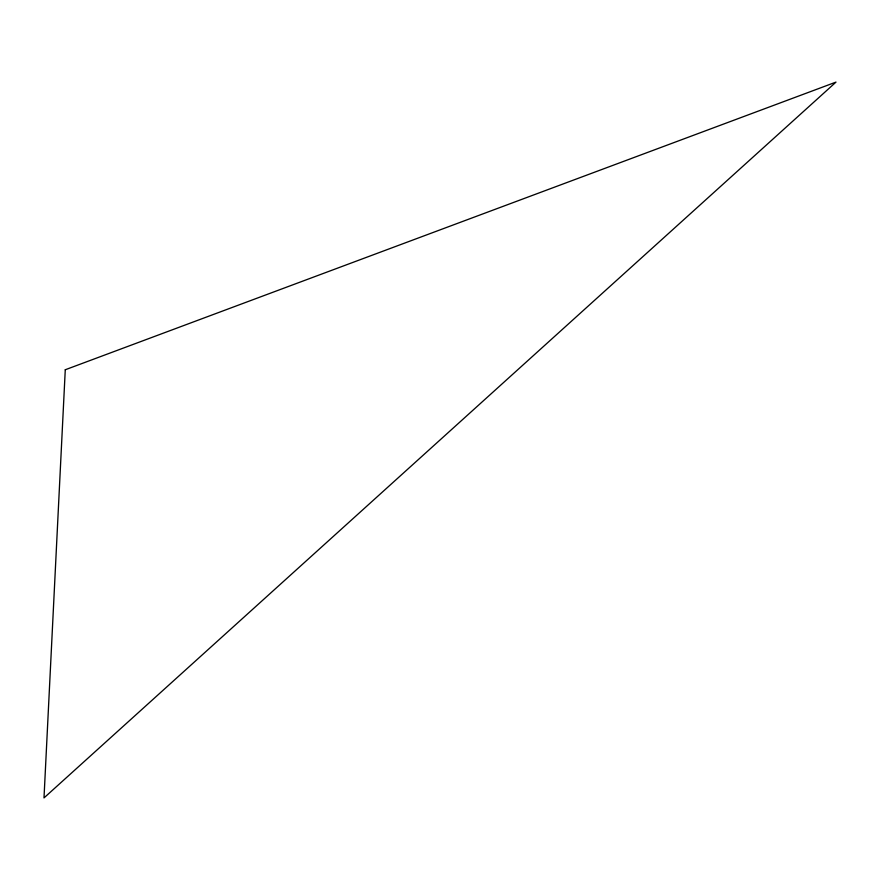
<?xml version="1.0" encoding="UTF-8"?>
<svg xmlns="http://www.w3.org/2000/svg" width="880" height="880" viewBox="0 0 880 880"><rect width="100%" height="100%" fill="white"/><g stroke="black" fill="none" stroke-linecap="round" stroke-linejoin="round"><path stroke-width="1.32" d="M65.274 369.754L44 797.896L836 82.104L65.274 369.754"/></g></svg>
